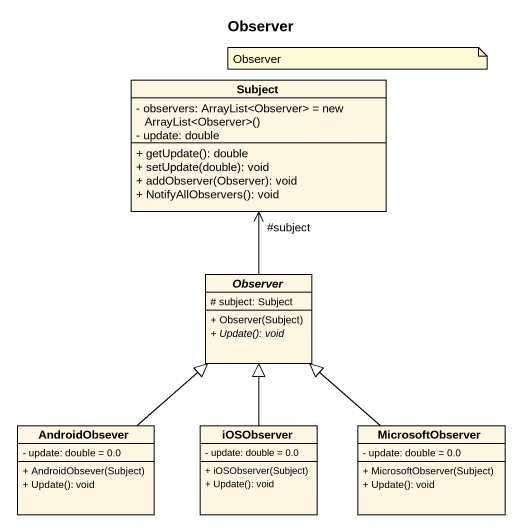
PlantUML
@startuml
title Observer
hide circle
hide empty members
skinparam classAttributeIconSize 0
class Subject {
  {field} - observers: ArrayList<Observer> = new ArrayList<Observer>()
  - update: double
  + getUpdate(): double
  + setUpdate(double): void
  + addObserver(Observer): void
  + NotifyAllObservers(): void
}
abstract class Observer {
  # subject: Subject
  + Observer(Subject)
  {abstract} + Update(): void
}
class AndroidObsever {
  - update: double = 0.0
  + AndroidObsever(Subject)
  + Update(): void
}
class iOSObserver {
  - update: double = 0.0
  + iOSObserver(Subject)
  + Update(): void
}
class MicrosoftObserver {
  - update: double = 0.0
  + MicrosoftObserver(Subject)
  + Update(): void
}
Observer -up-> "#subject" Subject
AndroidObsever -up-|> Observer
iOSObserver -up-|> Observer
MicrosoftObserver -up-|> Observer
note as N1
  Observer
end note
@enduml
